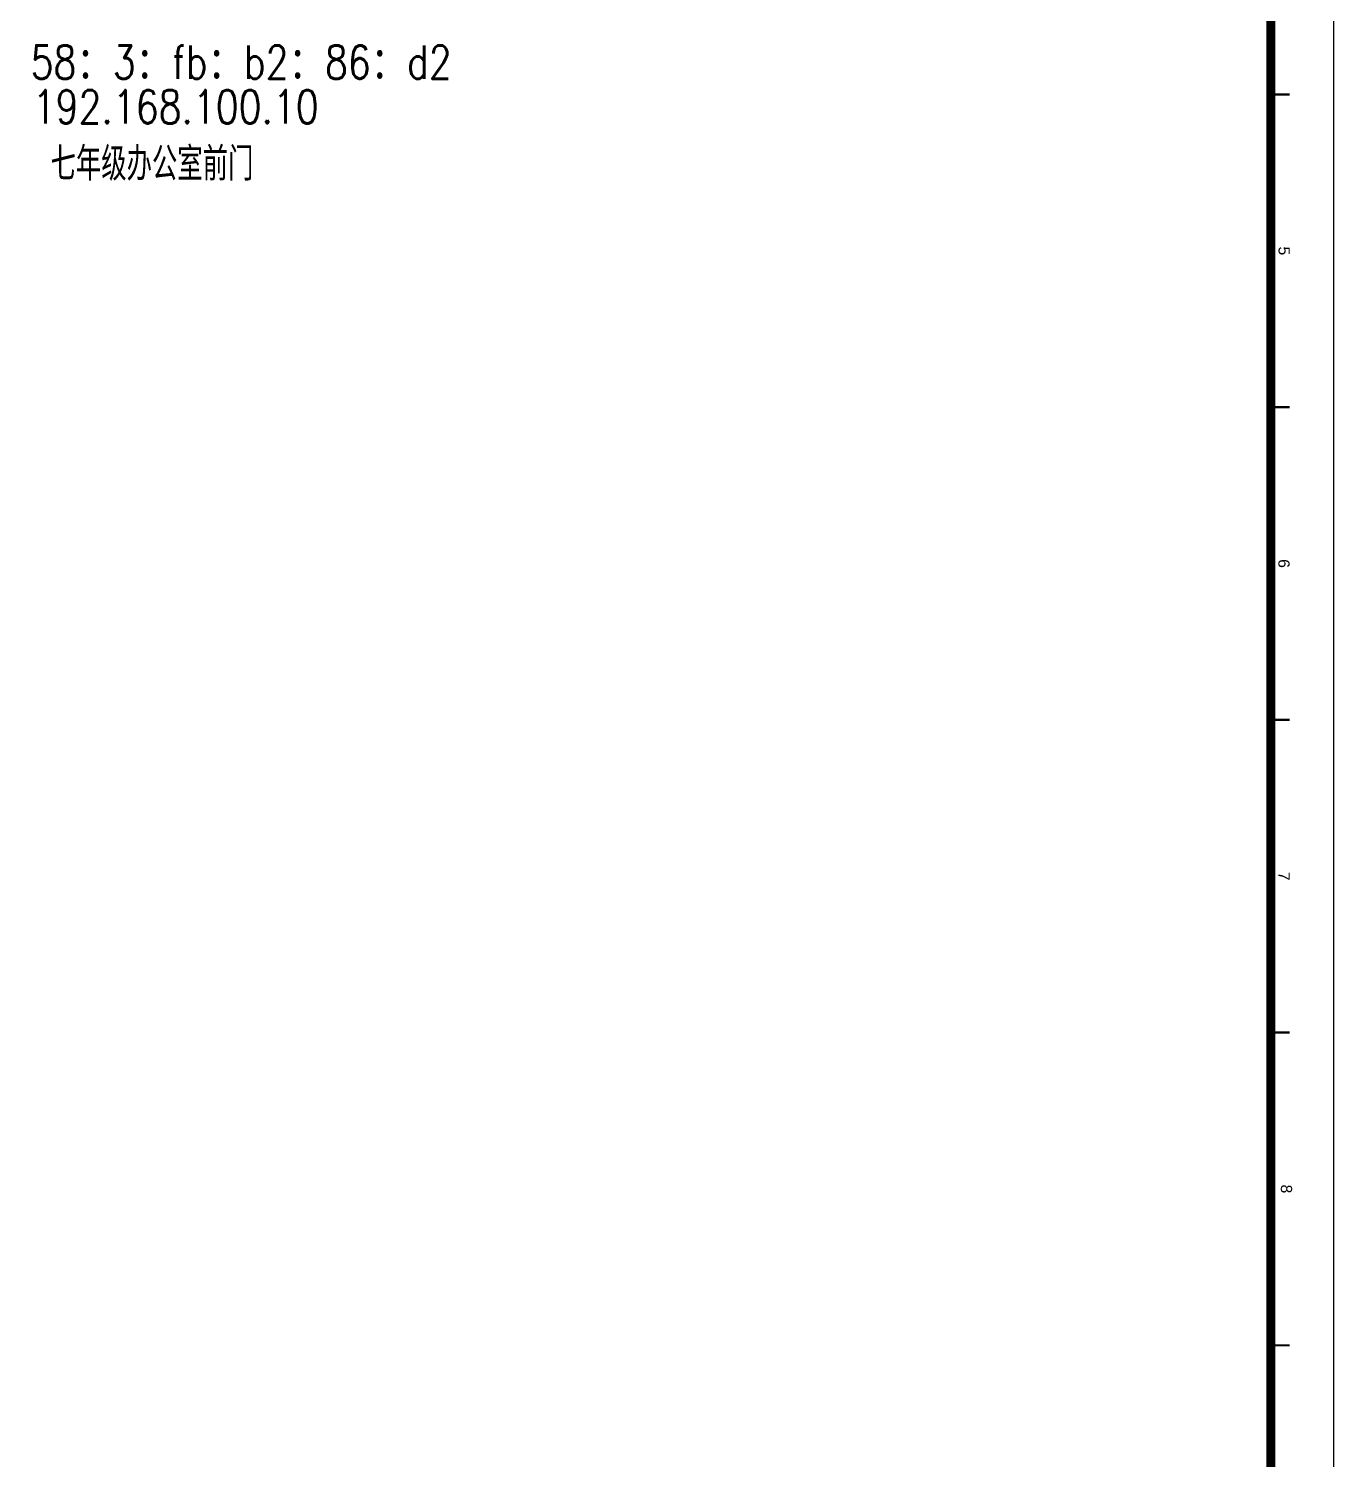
# Model space of a CAD drawing. Extents: x 447078 to 1776277, y 243534 to 519428.
# Drawn here: x 1441627 to 1472920, y 451516 to 485834 of the extents above; entities that cross this region are included whole.
import ezdxf
from ezdxf.enums import TextEntityAlignment as Align

# ---------------------------------------------------------------- set-up
doc = ezdxf.new("R2010")
doc.units = 0
doc.header["$LTSCALE"] = 1000
doc.header["$MEASUREMENT"] = 0
doc.layers.add('A门禁安装位置', color=1, linetype='Continuous', lineweight=30)
for name, color, linetype in [('G-0-XREF', 2, 'Continuous'), ('图框CCDI_B0GA0+0.00$0$G-ANNO-TEXT', 33, 'Continuous'), ('图框CCDI_B0GA0+0.00$0$G-BORD', 3, 'Continuous')]:
    doc.layers.add(name, color=color, linetype=linetype)
doc.styles.add('CCDI_T_G02', font='simplex.shx', dxfattribs={"width": 0.8, "bigfont": 'zjdz.shx'})
doc.styles.add('图框CCDI_B0GA0+0.00$0$CCDI_T_G01', font='')
doc.styles.get('图框CCDI_B0GA0+0.00$0$CCDI_T_G01').set_extended_font_data('Arial')

# ---------------------------------------------------------------- blocks, each defined once
blk = doc.blocks.new('图框CCDI_B0GA0+0.00')
at = {"layer": '图框CCDI_B0GA0+0.00$0$G-BORD'}
blk.add_lwpolyline([(0, 84100), (118900, 84100), (118900, 0), (0, 0)], close=True, dxfattribs=at)
at = {"layer": '图框CCDI_B0GA0+0.00$0$G-BORD', "const_width": 35}
for points in [[(23300, 83100), (23300, 83400)], [(28300, 83100), (28300, 83400)], [(33300, 83100), (33300, 83400)], [(38300, 83100), (38300, 83400)], [(43300, 83100), (43300, 83400)]]:
    blk.add_lwpolyline(points, dxfattribs=at)
at = {"layer": '图框CCDI_B0GA0+0.00$0$G-BORD', "const_width": 140}
blk.add_lwpolyline([(3300, 83100), (117900, 83100), (117900, 1000), (3300, 1000)], close=True, dxfattribs=at)
at = {"layer": '图框CCDI_B0GA0+0.00$0$G-ANNO-TEXT', "style": '图框CCDI_B0GA0+0.00$0$CCDI_T_G01'}
for s, p in [('5', (25800, 83313)), ('6', (30800, 83310)), ('7', (35800, 83312)), ('8', (40800, 83350))]:
    blk.add_text(s, height=180, dxfattribs=at).set_placement(p, align=Align.MIDDLE_CENTER)

msp = doc.modelspace()

# ---------------------------------------------------------------- block references
at = {"layer": 'G-0-XREF', "xscale": 1.5, "yscale": 1.5, "zscale": 1.5, "rotation": 270}
msp.add_blockref('图框CCDI_B0GA0+0.00', (1346770.2, 519203.4), dxfattribs=at)

# ---------------------------------------------------------------- texts
at = {"layer": 'A门禁安装位置', "char_height": 800, "width": 9568.517, "attachment_point": 1, "style": 'CCDI_T_G02'}
for s, insert in [('58{\\f宋体|b0|i0|c134|p2;：\\Fsimplex.shx,zjdz.shx|c0;3\\f宋体|b0|i0|c134|p2;：\\Fsimplex.shx,zjdz.shx|c0;fb\\f宋体|b0|i0|c134|p2;：\\Fsimplex.shx,zjdz.shx|c0;b2\\f宋体|b0|i0|c134|p2;：\\Fsimplex.shx,zjdz.shx|c0;86\\f宋体|b0|i0|c134|p2;：\\Fsimplex.shx,zjdz.shx|c0;d2\\P}', (1441676, 485430.3)), ('192.168.100.10', (1441726.8, 484361))]:
    msp.add_mtext(s, dxfattribs=dict(at, insert=insert))
at = {"layer": 'A门禁安装位置', "insert": (1442153, 482987.8), "char_height": 800, "attachment_point": 1, "style": 'CCDI_T_G02'}
msp.add_mtext('七年级办公室前门', dxfattribs=at)

doc.saveas('drawing.dxf')
